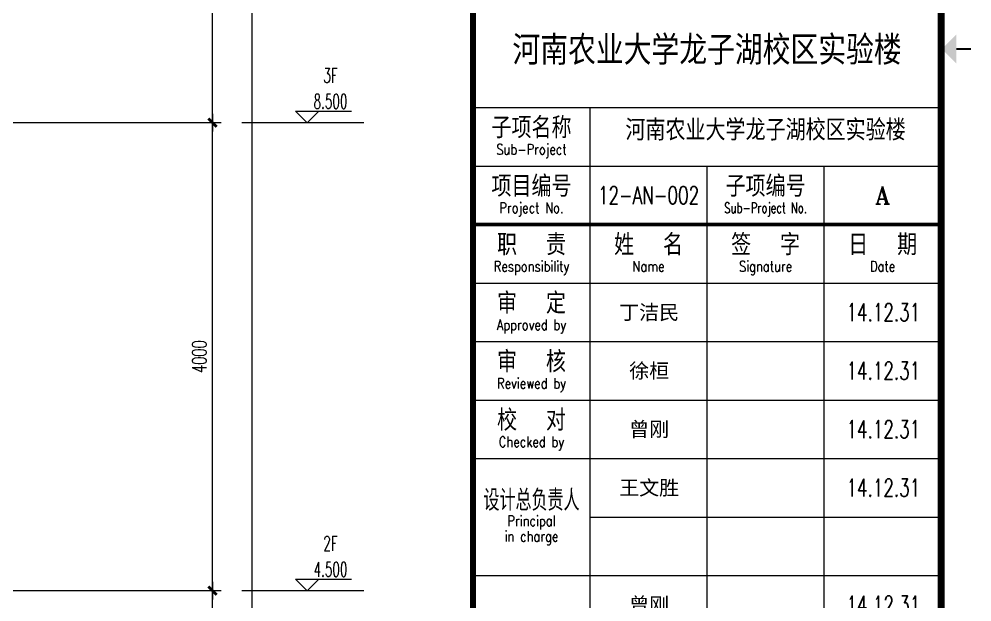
# Model space of a CAD drawing. Extents: x -345393 to -54719, y 203828 to 476815.
# Drawn here: x -227621 to -219480, y 236296 to 241278 of the extents above; entities that cross this region are included whole.
import ezdxf
from ezdxf.enums import TextEntityAlignment as Align

# ---------------------------------------------------------------- set-up
doc = ezdxf.new("R2010")
doc.units = 0
doc.header["$LTSCALE"] = 1000
doc.header["$MEASUREMENT"] = 0
doc.layers.get('0').update_dxf_attribs({"color": 252, "linetype": 'CONTINUOUS'})
doc.layers.get('Defpoints').update_dxf_attribs({"color": 252, "linetype": 'CONTINUOUS'})
for name, color, linetype in [('AXIS', 252, 'CONTINUOUS'), ('DIM_ELEV', 252, 'CONTINUOUS'), ('图框', 252, 'CONTINUOUS'), ('暖通-风-标注', 160, 'CONTINUOUS')]:
    doc.layers.add(name, color=color, linetype=linetype)
doc.styles.add('HZ-ZGBZ', font='romanc.shx', dxfattribs={"width": 0.65, "bigfont": '0hztxt.shx'})
doc.styles.add('TKZ1_tjhts.shx', font='tjromant.shx', dxfattribs={"bigfont": 'tjhts.shx'})
doc.styles.add('TKZ2_tjkts.shx', font='tjromant.shx', dxfattribs={"bigfont": 'tjkts.shx'})
doc.styles.add('图框字1_黑体', font='simhei.ttf')
doc.dimstyles.new('暖-标注50', dxfattribs={"dimscale": 0.5, "dimtxt": 250, "dimasz": 1, "dimexe": 150, "dimexo": 150, "dimgap": 100, "dimtad": 1, "dimdec": 0, "dimdsep": 46, "dimtxsty": 'HZ-ZGBZ', "dimblk": '_DIMX', "dimcen": 0.09, "dimclrt": 7, "dimadec": 0, "dimazin": 0, "dimtfac": 1, "dimtdec": 0, "dimtix": 1, "dimtmove": 2, "dimatfit": 3, "dimldrblk": '_DIMX', "dimfxl": 0, "dimtolj": 1, "dimtzin": 0, "dimarcsym": 0})

# ---------------------------------------------------------------- blocks, each defined once
blk = doc.blocks.new('_DIMX')
blk.add_line((-150, 0), (150, 0))
at = {"const_width": 50}
blk.add_lwpolyline([(-70, -70), (70, 70)], dxfattribs=at)
blk = doc.blocks.new('*D352')
at = {"layer": 'Defpoints', "color": 0}
for p in [(-227902.4, 236393.1), (-225968.1, 236393.1), (-227902.4, 231893.1)]:
    blk.add_point(p, dxfattribs=at)
at = {"layer": '暖通-风-标注', "color": 0, "lineweight": -2}
for p, q in [((-227827.4, 236393.1), (-225893.1, 236393.1)), ((-225968.1, 231893.6), (-225968.1, 236392.6)), ((-227827.4, 231893.1), (-225893.1, 231893.1))]:
    blk.add_line(p, q, dxfattribs=at)
at = {"layer": '暖通-风-标注', "color": 0, "lineweight": -2, "xscale": 0.5, "yscale": 0.5, "zscale": 0.5}
for p, rotation in [((-225968.1, 236393.1), 90), ((-225968.1, 231893.1), 270)]:
    blk.add_blockref('_DIMX', p, dxfattribs=dict(at, rotation=rotation))
at = {"layer": '暖通-风-标注', "color": 7, "insert": (-226080.6, 234143.1), "char_height": 125, "attachment_point": 5, "rotation": 90, "style": 'HZ-ZGBZ'}
blk.add_mtext('\\A1;4500', dxfattribs=at)
blk = doc.blocks.new('*D353')
at = {"layer": 'Defpoints', "color": 0}
for p in [(-227902.4, 240393.1), (-225968.1, 240393.1), (-227902.4, 236393.1)]:
    blk.add_point(p, dxfattribs=at)
at = {"layer": '暖通-风-标注', "color": 0, "lineweight": -2}
for p, q in [((-227827.4, 240393.1), (-225893.1, 240393.1)), ((-225968.1, 236393.6), (-225968.1, 240392.6)), ((-227827.4, 236393.1), (-225893.1, 236393.1))]:
    blk.add_line(p, q, dxfattribs=at)
at = {"layer": '暖通-风-标注', "color": 0, "lineweight": -2, "xscale": 0.5, "yscale": 0.5, "zscale": 0.5}
for p, rotation in [((-225968.1, 240393.1), 90), ((-225968.1, 236393.1), 270)]:
    blk.add_blockref('_DIMX', p, dxfattribs=dict(at, rotation=rotation))
at = {"layer": '暖通-风-标注', "color": 7, "insert": (-226080.6, 238393.1), "char_height": 125, "attachment_point": 5, "rotation": 90, "style": 'HZ-ZGBZ'}
blk.add_mtext('\\A1;4000', dxfattribs=at)
blk = doc.blocks.new('*D354')
at = {"layer": 'Defpoints', "color": 0}
for p in [(-227902.4, 244393.1), (-225968.1, 244393.1), (-227902.4, 240393.1)]:
    blk.add_point(p, dxfattribs=at)
at = {"layer": '暖通-风-标注', "color": 0, "lineweight": -2}
for p, q in [((-227827.4, 244393.1), (-225893.1, 244393.1)), ((-225968.1, 240393.6), (-225968.1, 244392.6)), ((-227827.4, 240393.1), (-225893.1, 240393.1))]:
    blk.add_line(p, q, dxfattribs=at)
at = {"layer": '暖通-风-标注', "color": 0, "lineweight": -2, "xscale": 0.5, "yscale": 0.5, "zscale": 0.5}
for p, rotation in [((-225968.1, 244393.1), 90), ((-225968.1, 240393.1), 270)]:
    blk.add_blockref('_DIMX', p, dxfattribs=dict(at, rotation=rotation))
at = {"layer": '暖通-风-标注', "color": 7, "insert": (-226080.6, 242393.1), "char_height": 125, "attachment_point": 5, "rotation": 90, "style": 'HZ-ZGBZ'}
blk.add_mtext('\\A1;4000', dxfattribs=at)
blk = doc.blocks.new('*D357')
at = {"layer": 'Defpoints', "color": 0}
for p in [(-227990.7, 252893.1), (-225628.5, 252893.1), (-227990.7, 230393.1)]:
    blk.add_point(p, dxfattribs=at)
at = {"layer": '暖通-风-标注', "color": 0, "lineweight": -2}
for p, q in [((-227915.7, 252893.1), (-225553.5, 252893.1)), ((-225628.5, 230393.6), (-225628.5, 252892.6)), ((-227915.7, 230393.1), (-225553.5, 230393.1))]:
    blk.add_line(p, q, dxfattribs=at)
at = {"layer": '暖通-风-标注', "color": 0, "lineweight": -2, "xscale": 0.5, "yscale": 0.5, "zscale": 0.5}
for p, rotation in [((-225628.5, 252893.1), 90), ((-225628.5, 230393.1), 270)]:
    blk.add_blockref('_DIMX', p, dxfattribs=dict(at, rotation=rotation))
at = {"layer": '暖通-风-标注', "color": 7, "insert": (-225741, 241643.1), "char_height": 125, "attachment_point": 5, "rotation": 90, "style": 'HZ-ZGBZ'}
blk.add_mtext('\\A1;22500', dxfattribs=at)

msp = doc.modelspace()

# ---------------------------------------------------------------- linework, layer by layer
for p, q in [((-223742.68185, 240522.36292), (-219742.68185, 240522.36292)), ((-222742.68185, 234022.36292), (-222742.68185, 240522.36292)), ((-223742.68185, 240022.36292), (-219742.68185, 240022.36292)), ((-221742.68185, 234022.36292), (-221742.68185, 240022.36292)), ((-220742.68185, 234022.36292), (-220742.68185, 240022.36292)), ((-223742.68185, 239022.36292), (-219742.68185, 239022.36292)), ((-223742.68185, 238522.36292), (-219742.68185, 238522.36292)), ((-223742.68185, 238022.36292), (-219742.68185, 238022.36292)), ((-223742.68185, 237522.36292), (-219742.68185, 237522.36292)), ((-222742.68185, 237022.36292), (-219742.68185, 237022.36292)), ((-223742.68185, 236522.36292), (-219742.68185, 236522.36292))]:
    msp.add_line(p, q)
for points, const_width in [([(-223742.68185, 255372.36281), (-223742.68185, 226672.36292)], 50), ([(-223742.68185, 239522.36292), (-219742.68185, 239522.36292)], 30)]:
    msp.add_lwpolyline(points, dxfattribs=dict(const_width=const_width))
at = {"layer": 'AXIS'}
for p, q in [((-225260.01522, 240492.5295), (-224779.70997, 240492.5295)), ((-225160.01522, 240392.5295), (-225260.01522, 240492.5295)), ((-225160.01522, 240392.5295), (-225060.01522, 240492.5295)), ((-225260.01522, 236492.5295), (-224779.70997, 236492.5295)), ((-225160.01522, 236392.5295), (-225260.01522, 236492.5295)), ((-225160.01522, 236392.5295), (-225060.01522, 236492.5295))]:
    msp.add_line(p, q, dxfattribs=at)
at = {"layer": 'DIM_ELEV'}
for p, q in [((-225718.0606, 240393.07192), (-224674.9409, 240393.07192)), ((-225718.0606, 236393.07192), (-224674.9409, 236393.07192))]:
    msp.add_line(p, q, dxfattribs=at)
at = {"layer": '图框', "const_width": 60}
msp.add_lwpolyline([(-219742.68185, 255372.36281), (-260042.68185, 255372.36281), (-260042.68185, 226672.36281), (-219742.68185, 226672.36281)], close=True, dxfattribs=at)
at = {"layer": '图框', "const_width": 15}
msp.add_lwpolyline([(-219612.18882, 241022.36281), (-219487.18882, 241022.36281)], dxfattribs=at)
at = {"layer": '图框'}
msp.add_solid([(-219612.18882, 240897.36281), (-219612.18882, 241147.36281), (-219737.18882, 241022.36281)], dxfattribs=at)

# ---------------------------------------------------------------- texts
at = {"style": 'TKZ2_tjkts.shx'}
for s, p in [('子项名称', (-223242.68185, 240349.73903)), ('项目编号', (-223242.68185, 239849.73903)), ('职  责', (-223242.68185, 239349.73903)), ('姓  名', (-222242.68185, 239349.73903)), ('签  字', (-221242.68185, 239349.73903)), ('日  期', (-220242.68185, 239349.73903)), ('审  定', (-223242.68185, 238849.73903)), ('审  核', (-223242.68185, 238349.73903)), ('校  对', (-223242.68185, 237849.73903))]:
    msp.add_text(s, height=180, dxfattribs=at).set_placement(p, align=Align.MIDDLE_CENTER)
at = {"style": 'TKZ2_tjkts.shx', "width": 0.8}
for s, height, p in [('Sub-Project', 90, (-223242.68185, 240164.75185)), ('Project No.', 90, (-223242.68185, 239664.75185)), ('Responsibility', 90, (-223242.68185, 239164.75185)), ('Name', 90, (-222242.68185, 239164.75185)), ('Signature', 90, (-221242.68185, 239164.75185)), ('Date', 90, (-220242.68185, 239164.75185)), ('Approved by', 90, (-223242.68185, 238664.75185)), ('Reviewed by', 90, (-223242.68185, 238164.75185)), ('Checked by', 90, (-223242.68185, 237664.75185)), ('设计总负责人', 180, (-223242.68185, 237166.21199)), ('Principal', 90, (-223242.68185, 236990.10007)), ('in charge', 90, (-223242.68185, 236857.45518))]:
    msp.add_text(s, height=height, dxfattribs=at).set_placement(p, align=Align.MIDDLE_CENTER)
at = {"layer": 'AXIS', "style": 'HZ-ZGBZ', "width": 0.6}
for s, p in [('3F', (-224960.09148, 240796.89291)), ('8.500', (-224960.09148, 240574.83874)), ('2F', (-224960.09148, 236796.89291)), ('4.500', (-224960.09148, 236574.83874))]:
    msp.add_text(s, height=125, dxfattribs=at).set_placement(p, align=Align.MIDDLE)
at = {"layer": '图框'}
for s, height, style, p in [('河南农业大学龙子湖校区实验楼', 250, 'TKZ1_tjhts.shx', (-221742.68185, 241012.01542)), ('河南农业大学龙子湖校区实验楼', 180, 'TKZ1_tjhts.shx', (-221242.68185, 240330.27941)), ('子项编号', 180, 'TKZ2_tjkts.shx', (-221242.68185, 239849.73903)), ('A', 150, 'TKZ1_tjhts.shx', (-220242.68185, 239772.36281)), ('丁洁民', 125, '图框字1_黑体', (-222237.34568, 238772.36281)), ('徐桓', 125, '图框字1_黑体', (-222237.34568, 238272.36281)), ('曾刚', 125, '图框字1_黑体', (-222237.34568, 237772.36281)), ('王文胜', 125, '图框字1_黑体', (-222237.34568, 237272.36281)), ('曾刚', 125, '图框字1_黑体', (-222237.34568, 236272.36281))]:
    msp.add_text(s, height=height, dxfattribs=dict(at, style=style)).set_placement(p, align=Align.MIDDLE_CENTER)
at = {"layer": '图框', "width": 0.7}
for s, height, style, p in [('12-AN-002', 150, 'TKZ1_tjhts.shx', (-222242.57143, 239772.41802)), ('Sub-Project No.', 90, 'TKZ2_tjkts.shx', (-221242.68185, 239664.75185)), ('14.12.31', 150, 'TKZ1_tjhts.shx', (-220236.27331, 238772.36281)), ('14.12.31', 150, 'TKZ1_tjhts.shx', (-220236.27331, 238272.36281)), ('14.12.31', 150, 'TKZ1_tjhts.shx', (-220236.27331, 237772.36281)), ('14.12.31', 150, 'TKZ1_tjhts.shx', (-220236.27331, 237272.36281)), ('14.12.31', 150, 'TKZ1_tjhts.shx', (-220236.27331, 236272.36281))]:
    msp.add_text(s, height=height, dxfattribs=dict(at, style=style)).set_placement(p, align=Align.MIDDLE_CENTER)

# ---------------------------------------------------------------- dimensions: what is measured, and where the dimension line sits
at = {"layer": '暖通-风-标注'}
for p1, p2, distance, picture, middle in [((-227990.73332, 230393.07192), (-227990.73332, 252893.07192), -2362.21248, '*D357', (-225741.02084, 241643.07192)), ((-227902.38029, 240393.07192), (-227902.38029, 244393.07192), -1934.31969, '*D354', (-226080.5606, 242393.07192)), ((-227902.38029, 236393.07192), (-227902.38029, 240393.07192), -1934.31969, '*D353', (-226080.5606, 238393.07192)), ((-227902.38029, 231893.07192), (-227902.38029, 236393.07192), -1934.31969, '*D352', (-226080.5606, 234143.07192))]:
    dim = msp.add_aligned_dim(p1=p1, p2=p2, distance=distance, dimstyle='暖-标注50', dxfattribs=at)
    dim.commit()
    dim.dimension.update_dxf_attribs({"geometry": picture, "text_midpoint": middle})

doc.saveas('drawing.dxf')
